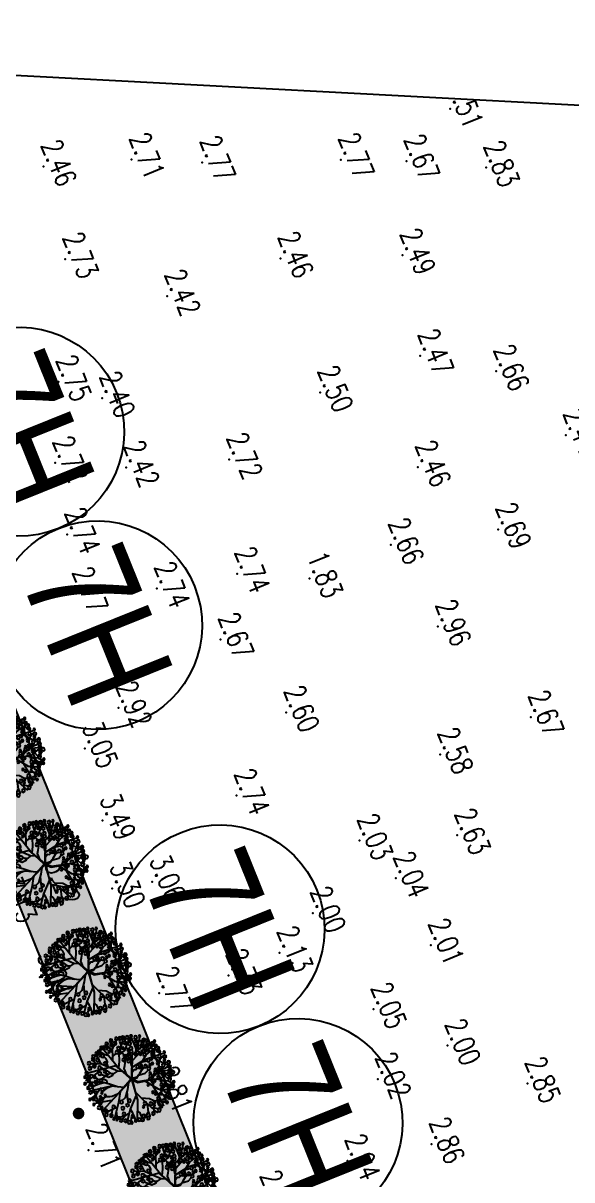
# Model space of a CAD drawing. Header units: millimetres. Extents: x 405522 to 410309, y 2303080 to 2310223.
# Drawn here: x 407062.8 to 407110.1, y 2306444.9 to 2306544.7 of the extents above; entities that cross this region are included whole.
import ezdxf
from ezdxf.enums import TextEntityAlignment as Align
from ezdxf.xclip import XClip

# ---------------------------------------------------------------- set-up
doc = ezdxf.new("R2010")
doc.units = ezdxf.units.MM
doc.header["$LTSCALE"] = 10
doc.header["$MEASUREMENT"] = 0
doc.header["$XCLIPFRAME"] = 0
doc.layers.get('0').update_dxf_attribs({"linetype": 'CONTINUOUS'})
doc.layers.get('Defpoints').update_dxf_attribs({"linetype": 'CONTINUOUS'})
for name, color, linetype in [('caodo', 7, 'CONTINUOUS'), ('Cay', 86, 'CONTINUOUS'), ('CAYCO', 86, 'CONTINUOUS'), ('co', 84, 'CONTINUOUS'), ('DIM', 4, 'CONTINUOUS'), ('Line', 136, 'CONTINUOUS'), ('Other', 9, 'CONTINUOUS'), ('piping', 1, 'CONTINUOUS'), ('w', 8, 'CONTINUOUS')]:
    doc.layers.add(name, color=color, linetype=linetype)
doc.styles.add('1', font='VHAVAN_2.TTF')
doc.styles.add('Dien', font='simplex.shx', dxfattribs={"width": 0.75})
doc.styles.add('txt', font='romans.shx', dxfattribs={"height": 0.2})
doc.dimstyles.new('D6.7', dxfattribs={"dimscale": 6.7, "dimtxt": 1.5, "dimasz": 2, "dimexe": 1.5, "dimexo": 0.5, "dimgap": 1, "dimtad": 1, "dimdec": 0, "dimdsep": 46, "dimtxsty": 'Dien', "dimcen": 1, "dimclrd": 256, "dimclre": 256, "dimclrt": 7, "dimaunit": 1, "dimadec": 3, "dimazin": 0, "dimtfac": 1, "dimtdec": 0, "dimtmove": 1, "dimatfit": 0, "dimfxl": 1, "dimtolj": 1, "dimtzin": 0, "dimlwe": -1, "dimarcsym": 0})

# ---------------------------------------------------------------- blocks, each defined once
blk = doc.blocks.new('*D26')
at = {"layer": 'Defpoints', "color": 0, "linetype": 'Continuous'}
for p in [(406742.6619138751, 2306987.542138263), (407088.9799926709, 2306054.36399705), (407050.0361064873, 2306039.911268014)]:
    blk.add_point(p, dxfattribs=at)
at = {"layer": 'DIM'}
for p, q in [((406739.5212196925, 2306986.376574), (406694.2959683287, 2306969.592725042)), ((407085.8392984883, 2306053.198432786), (407040.6140239395, 2306036.414575225))]:
    blk.add_line(p, q, dxfattribs=at)
at = {"layer": 'DIM', "linetype": 'Continuous', "lineweight": -2}
blk.add_line((406708.380307929, 2306960.526641102), (407045.3738494347, 2306052.474044744), dxfattribs=at)
at = {"layer": 'DIM', "linetype": 'Continuous'}
for points in [[(406710.4741040507, 2306961.303683944), (406706.2865118071, 2306959.74959826), (406703.7180508765, 2306973.089417832)], [(407047.4676455563, 2306053.251087586), (407043.2800533128, 2306051.697001902), (407050.0361064873, 2306039.911268014)]]:
    blk.add_solid(points, dxfattribs=at)
at = {"layer": 'DIM', "color": 7, "linetype": 'Continuous', "insert": (406887.8695083207, 2306510.579817844), "char_height": 10.05, "attachment_point": 5, "rotation": 290.3607342621674, "style": 'Dien'}
blk.add_mtext('\\A1;995', dxfattribs=at)
blk = doc.blocks.new('43')
at = {"layer": 'CAYCO', "color": 98}
for points in [[(0.04039989388547838, -0.01693045091815293), (-0.8572124504717067, 0.3669312722049654), (-2.639918230241165, 3.146160501986742), (-2.699185398290865, 5.039755364879966)], [(-1.765264418907464, 3.522835770156235), (-2.578959053731523, 4.672894546063617), (-2.63021675136406, 4.754474138608202)], [(-1.870732724200934, 2.023429486667737), (-1.757097802357748, 2.458735290681943), (-1.806966004194692, 3.951654555974528), (-2.010433222865686, 4.529198053525761), (-2.161860955995508, 5.150774521986023)], [(-1.19613087864127, 4.664866386679932), (-1.859962431248277, 4.94212259654887), (-2.028938816394657, 5.120445805601776)], [(0.4152577759232372, 4.103467588080093), (-1.209192508365959, 4.699786217650399), (-1.678589670453221, 5.388814887963235)], [(-0.6724334561731666, 4.447537088533863), (-0.5196174655575305, 5.237299990141764), (-0.6950229774229228, 5.570834929356351)], [(1.160885003046133, 1.159845960559323), (0.7476918237516657, 3.26848663110286), (-0.3502576558385044, 5.712421581381932)], [(-0.05448034917935729, -0.04004506464116275), (2.399344519712031, 2.264940679538995), (2.316983023541979, 4.253332513850182), (1.639737725257874, 5.795530602568761)], [(2.299035311909392, 4.230775630800053), (1.650408451096155, 4.574447042774409), (1.186743053840473, 4.931823378428817), (0.3243099970277399, 5.380185560556129), (0.2882557513657957, 5.528180053224787)], [(0.8779816064052284, 2.849846046650782), (1.112463441560976, 3.690859459107742), (1.087528720963746, 4.437318940414116), (0.9072574934689328, 5.177291403990239), (0.879195949761197, 5.421299294801429)], [(1.437384042539634, 4.804750376613811), (1.381260629976168, 5.292767494684085), (1.183440912980586, 5.589486030628905)], [(2.10199721949175, 4.653107398422435), (2.4446417898871, 5.050137332407758)], [(3.171806268859655, 4.255265205865726), (2.813783090328798, 4.951933946227655)], [(-2.914218632271513, 3.086150901159272), (-3.350604111212306, 3.073906113859266), (-4.074466448044404, 3.21111558820121), (-4.517280890606344, 3.354081862838939)], [(-3.681953839026392, 2.115226925350726), (-3.69324851850979, 2.676875511649996), (-4.133716685231775, 3.196681114612147), (-4.332319428445771, 3.367786785122007)], [(-2.170521068270318, 2.457131831673905), (-3.537530574249104, 3.530022224644199), (-4.317168510984629, 3.84220225433819)], [(-2.548378232866526, 3.645610468927771), (-3.243397076847032, 3.664423948852345), (-3.684648269787431, 4.058616686612368)], [(-3.273022195324302, 3.657206712290645), (-3.181801640777849, 4.055696781491861), (-3.231495926622301, 4.388502169633284)], [(-2.641337516251951, 4.156008847756311), (-3.164253150811419, 4.498950709123164)], [(-0.1303663500584662, 4.338194663869217), (-0.6554501198697835, 4.138625136809424)], [(0.9219843805767596, 2.373447459889576), (0.4287625681608915, 3.220551430946216)], [(2.355659283464774, 2.856835127342492), (3.265791605226696, 4.48448015190661), (3.536420732969418, 4.713473778218031)], [(2.557150486623868, 3.217174108838663), (4.460633671376854, 3.930459222057834)], [(3.058951894403435, 3.94557166355662), (3.481697332113981, 4.142627346329391), (3.770739005412906, 4.244398513343185)], [(3.485781259369105, 3.610577257350087), (4.830991777358577, 3.499317795038223)], [(3.654325251933187, 0.9864126958418638), (3.534867673646659, 1.992045428371057), (3.879075656295754, 2.640301157720387), (4.253691620309837, 3.421387657523155), (4.492255980730988, 3.730351347709075)], [(3.960741336573847, 2.69155233562924), (4.479573043761775, 2.880660562543198), (4.80701399827376, 3.211276264628395), (4.822217451874167, 3.277691164752468)], [(-4.505030509550124, 1.757931962609291), (-4.853322256822139, 1.641725653549656), (-5.282496821135283, 1.599881700472906)], [(-4.832340268534608, 1.648726220009848), (-5.191275026649237, 1.998372072353959)], [(-4.028807198628783, 1.197970385896042), (-4.468194476794451, 1.735550033394247), (-4.903016543481499, 1.974531041458249), (-5.071211140952073, 2.278466814430431)], [(-4.03589292592369, 2.279844909673557), (-4.288097327575088, 2.155692114727572), (-4.664450781419873, 2.283494364935905), (-5.003968365956098, 2.388915353920311)], [(-1.364393639960326, 1.157624162035063), (-3.406477490905672, 1.754338946426287), (-4.583725118311122, 2.873458203161135)], [(-3.862224903190508, 2.855198720470071), (-4.39313307730481, 3.102126516401768)], [(-1.763979013543576, 2.507235570577905), (-1.466696923598647, 2.758781804004684)], [(-1.634842166560702, 1.535609393380582), (-1.462924434687011, 2.007385730044916)], [(-0.2260088345501572, 1.030320268357173), (-0.6537412998732179, 1.920203841058537), (-0.5998437448870391, 2.434877473395318)], [(0.0189416102366522, 0.04208512348122895), (-0.2894573170924559, 0.7192684607580304), (-0.1587337260134518, 1.360131846740842), (0.01407705433666706, 1.975423483876511), (-0.03356711007654667, 2.465359640540555)], [(1.814030002453364, 1.802627196535468), (1.896216380293481, 2.789911438943818), (1.847678057732992, 3.136331296293065)], [(1.952594236121513, 1.84528846736066), (2.839480579947121, 2.303218219196424)], [(2.300514322938398, -0.2840683485846967), (2.940974567085505, 0.436360718915239), (3.773607350653037, 1.140894874697551), (4.954357967013493, 3.12174921692349)], [(4.27471649099607, 2.046863719588146), (4.904837757814676, 2.294440060155466), (5.283536411006935, 2.543476168764755)], [(4.859402716159821, 0.9350811154581606), (4.979466601624154, 1.215175857767463), (5.078679857775569, 1.70967932487838), (5.466152836685069, 2.180342064471915)], [(-4.463070539408363, -0.6522827155422419), (-4.679687755764462, -0.6315332774538547), (-5.739969108835794, 0.2309727391693741)], [(-2.626703578047454, 1.526482180459425), (-4.357790561160073, 1.120889838784933), (-5.663028248818591, 0.7024861739482731)], [(-4.556895917281508, 0.5537844460923225), (-4.927600629627705, 0.400762036209926), (-5.645035079447553, 0.3827594800386578)], [(-2.769262657500803, -0.7561058525461704), (-3.576744011719711, 0.008677978767082095), (-4.196527541149408, 0.2339540638495237), (-4.880427021766081, 0.8512332008685917), (-5.454600192606449, 1.275753986323252)], [(-0.006316312705166638, 0.003837934695184231), (-2.644367439090274, -1.373949806438759), (-4.764857206027955, -3.396883882116526)], [(-0.006316312705166638, 0.003837934695184231), (2.833127376041375, -0.3407977672759444), (4.728799819131382, -3.996311329538003)], [(0.6739000349771231, 0.6441547013819218), (0.75383913773112, 1.150275049265474), (0.5607788553461432, 1.354013879550621), (0.5534346741624177, 1.531346687814221)], [(0.8974602132802829, -0.1058573757763952), (1.768987538525835, 0.2176580464001745), (2.041554110590369, 0.5706558704841882), (2.564605112420395, 1.257983296643943)], [(1.282140382099897, 1.215501641156152), (1.913787070661783, 1.540333694545552)], [(3.628197276033461, 1.420628881081939), (3.104900712147355, 1.508090953575447)], [(3.631298903841525, -0.1972700408659875), (5.258848940371536, 1.254382008919492), (5.899921236559749, 1.510982476640493)], [(3.905430326121859, 1.165747617837042), (4.262168390792795, 1.467602698598057)], [(3.97784392349422, 0.07086336542852223), (4.057330971816555, 0.2688929005526006), (4.059239808935672, 0.5756399412639439), (4.08526417450048, 0.8882627075072378)], [(4.487133189220913, 0.5308332766871899), (5.264598262030631, 0.6888832366093993), (5.848327545681968, 0.6116016439627856), (5.989243625663221, 0.677286627702415)], [(-1.575078567489982, -0.8121827554423362), (-3.398406559834257, -0.7542652783449739), (-5.765420723473653, -0.5275325481779873)], [(-5.118817304493859, -0.6178450339939445), (-5.423062430578284, -0.786031101597473), (-5.608806919539347, -0.9253488900139928)], [(-4.753584614838473, -1.344112574821338), (-5.101876524975523, -1.460318215424195), (-5.361291677458212, -1.554872512351722), (-5.45816081087105, -1.672538590384647)], [(-3.866304788389243, -0.709446009946987), (-4.847218702314422, -1.408492048503831), (-5.113774240482599, -2.377235135762021)], [(-4.463070539408363, -0.6522827155422419), (-4.679687755764462, -0.6315332774538547)], [(-1.993443085579202, -1.031976619968191), (-2.867238810984418, -2.934588305419311), (-3.823559788055718, -4.372639388078824)], [(-0.03571058122906834, -0.6516785977873951), (-0.6404377768049017, -1.37240967922844), (-1.288900788407773, -2.390176088782027), (-1.284234141930938, -2.998055863194168)], [(0.0113975468557328, -0.002600761130452156), (-0.4650603431509808, -6.08401388139464)], [(-0.1313929375028238, -1.517264884430915), (1.207632031757385, -2.745254986686632), (2.777481929282658, -5.475917437113822)], [(1.742068523773924, -0.2569009170401841), (2.152904605492949, -0.765830168267712), (2.241741636069492, -1.424853685544804), (2.155782769201323, -1.660741854226217), (2.313209882006049, -2.159757798071951), (3.340645574266091, -2.697593761375174)], [(2.08909610460978, -0.6700299258809537), (3.257166500203311, -1.177477065939456)], [(2.283430183306336, -1.362868257332593), (2.426847601309419, -1.532117324182764), (2.829660431481898, -1.612649526214227), (3.016074121464044, -1.643806143663824), (3.255314753623679, -1.891805361723527), (3.297675114590675, -1.855961593100801)], [(2.560928295250051, -0.2998472226317972), (6.079667463200167, -0.05199327389709651)], [(3.271083291852847, -1.185328580904752), (4.364299783017486, -1.674963131779805), (5.764418943785131, -1.233444553334266)], [(3.446182967512868, -1.207217530580238), (3.959104036795907, -1.005689795361832)], [(3.753808495122939, -1.106750901089981), (4.03859125287272, -0.8076609487179667), (4.442676842445508, -0.6836941023357213), (4.755534936673939, -0.7095704691018909)], [(4.341205455595627, -1.580166160129011), (5.4466660983162, -2.817197965458035)], [(4.60094202705659, -0.1939747966825962), (4.9468885747483, -0.4546068471390754), (5.38249226543121, -0.5679746232926846), (5.85415020189248, -0.8293368928134441)], [(-4.920823510969058, -2.074678115313873), (-5.370849030092359, -1.902112007606775)], [(-3.687684339936823, -2.370018254499882), (-4.145702398149297, -2.293466212926432), (-4.427533156936988, -2.424836545716971), (-5.101701208157465, -2.620432458817959)], [(-2.92212041770108, -2.936046515358612), (-3.344084229902364, -3.00748896622099), (-3.714790344703943, -3.160511009395123), (-4.233622051891871, -3.349619236541912), (-4.545077929040417, -3.488206806126982)], [(-3.810876451432705, -3.152564221527427), (-3.871690262807533, -3.418223823187873), (-3.902878794004209, -3.676666855579242), (-4.059779951465316, -3.934379970654845)], [(-0.1905830723699182, -2.322914462303743), (-1.118202777230181, -3.512717809528112), (-2.43345611600671, -5.540326088434085)], [(-0.808206677203998, -1.635723929619417), (-1.600872851675376, -2.287055640481412), (-2.033545178361237, -2.571585485246032)], [(-0.2011147970333695, -2.73418759345077), (0.07254511793144047, -3.563131744973361), (0.2820811355486512, -3.834505280712619), (0.6764400381362066, -4.275799449533224), (0.6984769129194319, -4.807799005648121)], [(0.4407311799004674, -2.054080777568743), (1.568226890871301, -2.688713624374941), (2.496338071650825, -3.277853364357725), (3.091362196952105, -3.916784211527556), (3.795330683933571, -4.87408530479297)], [(1.155401638359763, -2.709665754577145), (1.410444684326649, -3.31112551339902), (1.449850175529718, -3.767243784852326)], [(1.82753287977539, -2.815445286687464), (2.149530655937269, -2.665351331466809), (2.50358974118717, -2.794042840600014), (2.695755698019639, -3.141297282418236)], [(2.201650461298414, -3.098800604930148), (2.479571207077242, -3.595494060311466), (2.727085210382938, -4.225017984164879), (2.828818819369189, -4.513789733406156), (2.89137119683437, -5.157017911784351), (2.949839646462351, -5.268196001881734)], [(2.654984803404659, -1.629680540645495), (2.623091961140744, -1.918208991643041), (2.760638350155205, -2.063364365138113)], [(2.770468852017075, -2.418298727599904), (2.816153112100437, -2.815545683261007), (2.833126294659451, -2.990075689507648)], [(3.64973947359249, -1.905802524648607), (4.07149303983897, -2.0180023831781)], [(3.838698638486676, -2.405546461930498), (3.874871479230933, -4.20434435387142), (4.063110925722867, -4.674288962734863)], [(4.77495928038843, -1.938849106198177), (4.778261420782655, -2.596511758165434), (5.011353758396581, -3.166838018922135)], [(4.935943127027713, -2.2131863811519), (5.172945314203389, -2.155448185047135), (5.661370115820318, -2.099169758846983), (5.742252932512201, -2.173532114131376)], [(-3.161467804107815, -3.37062307074666), (-3.126195345656015, -3.644230126868933), (-3.06929030851461, -4.006634012563154), (-3.168503563851118, -4.501137479906902), (-3.230100239394233, -4.892410614527762)], [(-3.055650429334491, -4.191444239811972), (-2.865041464334354, -4.458564278436825), (-2.712048917775974, -4.82891531731002), (-2.736027935286984, -5.116957149235532)], [(-1.733021820196882, -4.485327874077484), (-2.639940589317121, -5.124903634889051)], [(-1.479866851121187, -4.089753776555881), (-1.305242963833734, -4.548901946982369), (-1.080924952868372, -5.340854837559164), (-1.150514329550788, -5.828141370089725)], [(-0.2923763487488031, -4.014491117559373), (0.4822536809369922, -5.131273122271523), (1.020932269282639, -6.104691677726805)], [(1.98226099065505, -3.862037955550477), (1.761893945047632, -5.020374320680276), (1.874860608717427, -5.896658653160557)], [(1.837547388859093, -4.567148254951462), (2.050571959698573, -4.797452257014811), (2.262813342385925, -5.153368456056342), (2.356554412050173, -5.538154271198437)], [(2.747762087499723, -3.27931350027211), (3.220201648306102, -3.415062537416816), (3.441999143455178, -3.423739543650299)], [(2.770350369391963, -4.402611643308774), (3.2940476287622, -4.619940272299573), (3.380577785195783, -4.975126920966431)], [(3.245135129662231, -4.161522321170196), (3.331665286095813, -4.516708969837055), (3.299694968154654, -4.9007645661477)], [(3.833556051249616, -3.485126893036067), (4.194706215057522, -3.679344711592421), (4.355689898715355, -3.953681318555027), (4.53187719755806, -4.161603693151847)], [(-1.26997050549835, -4.822509003337473), (-1.486121900263242, -5.094656592933461), (-1.635810904786922, -5.381968571571633), (-1.799922976992093, -5.610082521568984)], [(-1.051299834041856, -5.333637600531802), (-0.7934480928815901, -5.490309099201113), (-0.5884174627717584, -5.816626801388338), (-0.537941551534459, -6.023818957619369)], [(0.5036317131016403, -5.017538046231493), (0.3091141369659454, -5.378482162719592), (0.3812224646098912, -5.674470480531454), (0.3059859110508114, -5.880933387670666)], [(0.6782554376404732, -5.476685549132526), (1.246781267924234, -5.620382042136043), (1.414977268665098, -5.924318180652335)], [(1.798366319620982, -4.921605353010818), (1.581433137180284, -5.319365506060421), (1.607931269565597, -5.814599191769958), (1.673610633006319, -5.955376447876915)]]:
    blk.add_lwpolyline(points, dxfattribs=at)
for points in [[(-2.608305806992576, -1.349720096448436), (-0.2450824787374586, -0.03956551826559007, 0.6397306744920996), (-0.2506863888120279, 0.03637737454846501, -0.02814866807049381), (-0.8719359856331721, 0.3102242460008711), (-2.096549907233566, 2.266709616640583)], [(-2.096549907233566, 2.266709616640583), (-0.8288466013036668, 0.3980304705910385), (-0.101318001979962, 0.1114200169686228, 1.16279032008003), (-0.08882375108078122, 0.1660030784551054), (-0.3077001394703984, 0.6409533640835434), (-0.241298608481884, 1.056556115159765)], [(-0.2264276624191552, 1.034372901776806), (-0.2700639264658093, 0.7288086412008852), (-0.0005383242387324572, 0.1677370690740645, 0.553589737595184), (0.09108058200217783, 0.1574530166108161), (1.955903258291073, 1.860962726874277), (0.1433253970462829, 0.09218468167819083, 0.6269387266753438), (0.1641315676970407, 0.02989211375825107), (2.606764882802963, -0.2957009566016495)], [(-0.190744477789849, -2.538846815470606), (-0.05126762774307281, -0.1469655202236027, 0.7825138911028889), (-0.1210250912699848, -0.1253053320106119), (-2.586922195507213, -1.331625839462504)], [(-0.1938193819951266, -2.621948557207361), (0.06718440586701035, -0.1567620649002492, -0.4633955931716063), (0.1556846898747608, -0.09654803853482008), (2.813290741061792, -0.3123806363437325)]]:
    blk.add_lwpolyline(points, format="xyb", dxfattribs=at)
for centre, radius in [((-3.119730909820646, 4.811821119161323), 0.2154209902109817), ((-2.666304330574349, 4.614841285394505), 0.2154209902109817), ((-2.216261943336576, 4.975252036936581), 0.2154209902109817), ((-1.715895135654137, 5.276273531606421), 0.2154209902109817), ((-1.064975921763107, 5.080050329677761), 0.1435183978680499), ((-0.7855348121374846, 5.431277593364939), 0.2154209902109817), ((-0.2566798296757042, 4.879450736101717), 0.2154209902109817), ((-0.3002060856670141, 5.762411681003869), 0.1435183978680499), ((0.195620683953166, 5.351331149693578), 0.1435183978680499), ((0.3964474430540577, 5.289336060872301), 0.2154209902109817), ((0.7304562132339925, 4.654216744704172), 0.2154209902109817), ((0.6618478149175644, 5.588409626157954), 0.1435183978680499), ((1.116197944735177, 5.479037944227457), 0.2154209902109817), ((1.655880038160831, 5.453736641677096), 0.2154209902109817), ((1.704661691328511, 5.816935466602445), 0.1435183978680499), ((1.939834240823984, 4.841370522743091), 0.2154209902109817), ((2.489495384739712, 5.216905987588689), 0.1435183978680499), ((2.742620704928413, 4.610496538691223), 0.1435183978680499), ((2.835415854700841, 4.863137579523027), 0.2154209902109817), ((-4.539705965667963, 3.555507411714643), 0.1435183978680499), ((-4.263390775769949, 3.222674606367946), 0.2154209902109817), ((-4.157825957983732, 3.980346572119743), 0.1435183978680499), ((-4.107479470665567, 3.586524775018916), 0.1435183978680499), ((-3.559045093366876, 3.716687661595643), 0.2154209902109817), ((-3.301590623566881, 4.105274929432198), 0.1435183978680499), ((-3.073368091252632, 4.372375150443986), 0.2154209902109817), ((-2.359691500430927, 3.650627347175032), 0.2154209902109817), ((-2.373910554219037, 3.829732090700418), 0.1435183978680499), ((-1.711603604489937, 3.376686154631898), 0.1435183978680499), ((-1.616558434208855, 4.140023450367153), 0.1435183978680499), ((-1.518863179488108, 2.995680351974443), 0.2154209902109817), ((-1.484322243952192, 4.472900440683588), 0.2154209902109817), ((-1.390965979080647, 3.6334645121824), 0.1435183978680499), ((-1.224707068991847, 3.265591811854392), 0.1435183978680499), ((-0.7935741320252419, 4.139636516338214), 0.2154209902109817), ((-0.320076767122373, 3.537024033954367), 0.1435183978680499), ((-0.2404255935689434, 3.167280142195523), 0.1435183978680499), ((0.211726154666394, 3.870769491186365), 0.1435183978680499), ((0.350988854886964, 3.415387268876657), 0.2154209902109817), ((0.2996288109570742, 4.453701741760597), 0.1435183978680499), ((0.635965414927341, 4.33145142160356), 0.1435183978680499), ((1.345149194588885, 3.576909458031878), 0.2154209902109817), ((1.337343313731253, 4.356362205697224), 0.1435183978680499), ((1.615628240164369, 4.085168729070574), 0.1435183978680499), ((1.720049400697462, 3.214994829846546), 0.1435183978680499), ((1.841220695292577, 3.57860979042016), 0.1435183978680499), ((1.981698321178555, 3.171263948781416), 0.1435183978680499), ((1.985453556058928, 4.087402392411605), 0.1435183978680499), ((2.532017676159739, 3.738435222301632), 0.2154209902109817), ((2.595840786816552, 4.356345161097124), 0.2154209902109817), ((3.065381524153054, 3.790360510116443), 0.2154209902109817), ((3.456297127529979, 3.888749423436821), 0.1435183978680499), ((3.762439372949302, 3.100096047157422), 0.2154209902109817), ((3.859614310786128, 4.266051015350968), 0.2154209902109817), ((4.108807613374665, 3.288760404102504), 0.1435183978680499), ((4.630826293490827, 3.419197825249285), 0.2154209902109817), ((-4.469154471764341, 2.742652754765004), 0.2154209902109817), ((-4.170309395296499, 1.636694764718413), 0.1435183978680499), ((-3.805802300805226, 2.080294208833948), 0.2154209902109817), ((-3.605126103619114, 2.849118906771764), 0.1435183978680499), ((-3.330151178990491, 2.482767981709912), 0.2154209902109817), ((-2.876902245217934, 2.81203870754689), 0.1435183978680499), ((-2.376284650992602, 1.744246534537524), 0.1435183978680499), ((-2.282239514868706, 2.881481369724497), 0.2154209902109817), ((-2.309103599982336, 2.159136132802814), 0.1435183978680499), ((-2.018575418042019, 1.870195804862306), 0.1435183978680499), ((-1.430917921359651, 2.193141846684739), 0.2154209902109817), ((-1.115729623939842, 2.39881726144813), 0.1435183978680499), ((-0.5152501238044351, 2.702811968047172), 0.2154209902109817), ((0.008046439499594271, 2.615349895786494), 0.2154209902109817), ((0.2070212644757703, 2.140760384267196), 0.1435183978680499), ((0.4614391876384616, 1.905287334462628), 0.1435183978680499), ((0.5567624650429934, 2.244750322308391), 0.1435183978680499), ((0.7208312575239688, 1.750087102875113), 0.2154209902109817), ((2.095873626647517, 1.404407428577542), 0.2154209902109817), ((2.130742243723944, 2.704771939665079), 0.1435183978680499), ((2.334906992036849, 1.656998559134081), 0.1435183978680499), ((2.78198885335587, 1.919057854451239), 0.1435183978680499), ((2.863248587120324, 2.522791531635448), 0.2154209902109817), ((2.86749182920903, 1.595834208652377), 0.1435183978680499), ((2.964443071978167, 2.218741905409843), 0.1435183978680499), ((3.176121938973665, 2.77231540507637), 0.2154209902109817), ((3.338543380377814, 2.360927030676976), 0.1435183978680499), ((3.968220316572115, 1.978333939798176), 0.1435183978680499), ((4.308249669149518, 2.682145116617903), 0.2154209902109817), ((4.360976335476153, 1.526335164438933), 0.2154209902109817), ((5.155945313395932, 1.64835461624898), 0.2154209902109817), ((5.488862958154641, 2.195179273607209), 0.2154209902109817), ((-5.43852335982956, 0.3928507927339524), 0.2154209902109817), ((-5.145905195968226, 1.2522767346818), 0.2154209902109817), ((-5.030988679267466, 0.4597549894824624), 0.1435183978680499), ((-4.413072615396231, 0.8934411269146949), 0.2154209902109817), ((-3.676372776390053, 1.060337853617966), 0.1435183978680499), ((-3.285936471656896, 0.9257439812645316), 0.1435183978680499), ((-2.086692742072046, 1.14133110572584), 0.1435183978680499), ((2.328306436538696e-10, -1.396983861923218e-09), 0.06378724803568858), ((2.701554644037969, 0.9787703247275203), 0.2154209902109817), ((2.679989965632558, 1.335208253702149), 0.1435183978680499), ((3.013451062492095, 1.388404911849648), 0.1435183978680499), ((3.735628589522094, 1.360152705805376), 0.1435183978680499), ((4.080790236126631, 0.9986535357311368), 0.2154209902109817), ((5.407483493094333, 1.103836775524542), 0.1435183978680499), ((5.408898553345352, 0.3639990093652159), 0.1435183978680499), ((-5.455692790681496, -1.008488765684888), 0.2154209902109817), ((-3.655323719023727, -0.8923054109327495), 0.2154209902109817), ((5.020922651980072, -0.7631477697286755), 0.2154209902109817), ((5.093315851176158, -1.626933357445523), 0.2154209902109817), ((5.322409680578858, -0.958771318430081), 0.1435183978680499), ((5.800340511952527, -0.702373712323606), 0.2154209902109817), ((5.84441281738691, -1.766372447134927), 0.2154209902109817), ((-4.804152429336682, -2.211092315847054), 0.2154209902109817), ((-4.771571184275672, -3.002402859041467), 0.2154209902109817), ((-1.931581329554319, -2.227770771598443), 0.2154209902109817), ((3.523625179193914, -2.690004726639017), 0.2154209902109817), ((4.152038042317145, -2.178666812367737), 0.2154209902109817), ((4.78332890290767, -2.562239895574749), 0.2154209902109817), ((4.97322042286396, -3.192638814682141), 0.2154209902109817), ((5.555369233246893, -2.051735877292231), 0.2154209902109817), ((-3.623498589266092, -4.483368769055232), 0.2154209902109817), ((-2.723894918337464, -4.88923810957931), 0.1435183978680499), ((-2.100619621342048, -3.594458483159542), 0.2154209902109817), ((0.8236577999778092, -4.198728268500417), 0.1435183978680499), ((1.394582812907174, -4.279969063354656), 0.1435183978680499), ((3.017899306025356, -3.852120399242267), 0.2154209902109817), ((3.266842091456056, -4.579611895605922), 0.2154209902109817), ((-1.765517340158112, -5.411520462017506), 0.2154209902109817), ((-0.0521181826479733, -5.637212567729875), 0.1435183978680499)]:
    blk.add_circle(centre, radius, dxfattribs=at)
at = {"layer": 'CAYCO', "color": 50}
for centre, radius in [((3.618445214349777, 4.777280911803246), 0.1435183978680499), ((4.413745150901377, 3.92456643935293), 0.1435183978680499), ((4.990411475184374, 2.973754997830838), 0.2154209902109817), ((-5.313788982457481, 2.014178956625983), 0.1435183978680499), ((-4.895375498686917, 2.137274113949388), 0.2154209902109817), ((-4.919533894397318, 2.493080165004358), 0.1435183978680499), ((5.212524232687429, 2.593576147453859), 0.2154209902109817), ((5.805500391870737, 1.484178739832714), 0.2154209902109817), ((-5.669895454426296, -0.1292354559991509), 0.2154209902109817), ((-5.600480577675626, 1.408341964008287), 0.1435183978680499), ((-4.446638285997324, 0.1325041691306978), 0.1435183978680499), ((4.853788178763352, 0.2848400550428778), 0.1435183978680499), ((5.780091011198238, 0.1166567550972104), 0.2154209902109817), ((5.876968637341633, 0.7492746263742447), 0.2154209902109817), ((5.94754255854059, -0.1291450974531472), 0.2154209902109817), ((-4.730827149003744, -0.1836101512890309), 0.1435183978680499), ((-4.241322948480956, -0.3364131336566061), 0.2154209902109817), ((-3.872190736699849, -1.386578856734559), 0.1435183978680499), ((4.064986942568794, -1.232612006599084), 0.2154209902109817), ((5.654503542580642, -1.307647966081277), 0.1435183978680499), ((5.839747447520494, -1.158492361893877), 0.2154209902109817), ((-5.443651835434139, -1.940539841307327), 0.2154209902109817), ((-5.087018150836229, -2.670410893158987), 0.2154209902109817), ((-3.847984186024405, -3.339483506511897), 0.2154209902109817), ((-2.214173613348976, -2.833982998272404), 0.2154209902109817), ((-1.345949350856245, -3.159835371654481), 0.2154209902109817), ((2.725976281799376, -3.242572455201298), 0.2154209902109817), ((2.761298931902274, -2.126359249697998), 0.1435183978680499), ((3.279162085615098, -1.949957637581974), 0.2154209902109817), ((5.542951443465427, -2.821013490203768), 0.2154209902109817), ((-4.565371811855584, -3.469714856008068), 0.1435183978680499), ((-4.388994027744047, -4.02352352743037), 0.1435183978680499), ((-4.090276653296314, -4.25829839380458), 0.2154209902109817), ((-3.181753851473331, -4.896753738401458), 0.2154209902109817), ((-2.787594134919345, -4.012589633697644), 0.2154209902109817), ((-1.11705560493283, -4.393754363525659), 0.2154209902109817), ((0.7357551426393911, -4.781660519307479), 0.1435183978680499), ((1.096843184437603, -4.795786433620378), 0.1435183978680499), ((1.631938175763935, -3.90317042847164), 0.2154209902109817), ((3.650980841484852, -3.535462389932945), 0.1435183978680499), ((4.06359699787572, -4.473865040577948), 0.2154209902109817), ((4.262857617810369, -4.102985494071618), 0.2154209902109817), ((4.532413883018307, -4.508837166940793), 0.1435183978680499), ((4.776142966700718, -3.977939517702907), 0.2154209902109817), ((-2.656042813905515, -5.225113859632984), 0.1435183978680499), ((-2.318060834426433, -5.48625743878074), 0.1435183978680499), ((-1.193683731253259, -5.845402702922001), 0.2154209902109817), ((-0.7354013933800161, -5.518809525063261), 0.2154209902109817), ((0.162636244436726, -5.924728020094335), 0.2154209902109817), ((0.8961442997679114, -5.12543921591714), 0.1435183978680499), ((0.9712448708014563, -6.152497760718688), 0.1435183978680499), ((1.591958601260558, -5.694750381400809), 0.2154209902109817), ((1.850194732192904, -6.093588010640815), 0.1435183978680499), ((2.493015998741612, -5.377147890627384), 0.2154209902109817), ((3.163091036491096, -5.210458208341151), 0.1435183978680499), ((3.877539615612477, -5.114014938939363), 0.1435183978680499)]:
    blk.add_circle(centre, radius, dxfattribs=at)
blk = doc.blocks.new('kh_truc_thep')
at = {"color": 6}
blk.add_circle((0, -3), 3.000000000001425, dxfattribs=at)
at = {"color": 7, "style": '1', "width": 0.8}
blk.add_attdef('KH_TRUC', text='', height=3.000000000001425, dxfattribs=at).set_placement((0, -3), align=Align.MIDDLE)
blk = doc.blocks.new('20')
at = {"layer": 'caodo', "color": 8, "linetype": 'Continuous'}
for p in [(-507.9699999999721, -771.2199999997392, 0.1900000000000004), (-535.429999999993, -775.6000000000931, 0.3900000000000001), (-529.3399999999674, -775.8500000000931, 0.4500000000000002), (-517.3999999999651, -775.6099999998696, 0.4500000000000002), (-511.75, -775.7299999999814, 0.3500000000000001), (-543.0299999999697, -776.2099999999627, 0.1400000000000001), (-504.8699999999953, -776.2900000000373, 0.5100000000000002), (-512.0899999999674, -783.8500000000931, 0.1700000000000004), (-541.1599999999744, -784.179999999702, 0.4100000000000001), (-522.609999999986, -784.1199999996461, 0.1400000000000001), (-532.3699999999953, -787.3799999998882, 0.1000000000000001), (-510.5499999999884, -792.5200000000186, 0.1500000000000004), (-504.0099999999511, -793.8599999998696, 0.3400000000000003), (-541.7399999999907, -794.7700000000186, 0.4300000000000002), (-519.1900000000023, -795.679999999702, 0.1800000000000002), (-537.9799999999814, -796.1699999999255, 0.08000000000000007), (-498.0199999999604, -799.3699999996461, 0.1200000000000001), (-542.0199999999604, -801.7599999997765, 0.4000000000000004), (-527.0199999999604, -801.4699999997392, 0.4000000000000004), (-535.9099999999744, -802.1499999999069, 0.1000000000000001), (-510.7699999999604, -802.1299999998882, 0.1400000000000001), (-540.9799999999814, -807.929999999702, 0.4200000000000004), (-503.8499999999767, -807.5, 0.3700000000000001), (-513.0999999999767, -808.8199999998324, 0.3400000000000003), (-526.3399999999674, -811.3100000000559, 0.4200000000000004), (-520.0899999999674, -811.7299999999814, -0.4899999999999998), (-533.2599999999511, -812.589999999851, 0.4200000000000004), (-540.3299999999581, -813.0299999997951, 0.4500000000000002), (-509.0299999999697, -815.8599999998696, 0.6400000000000001), (-527.7599999999511, -816.9799999999814, 0.3500000000000001), (-536.5599999999977, -822.8899999996647, 0.6000000000000001), (-522.0999999999767, -823.2799999997951, 0.2800000000000002), (-501.039999999979, -823.679999999702, 0.3500000000000001), (-539.4599999999627, -826.3899999996647, 0.7300000000000004), (-508.8399999999674, -826.8999999999069, 0.2600000000000002), (-526.3800000000047, -830.4399999999441, 0.4200000000000004), (-537.9400000000023, -832.6000000000931, 1.17), (-507.3699999999953, -833.8699999996461, 0.3100000000000001), (-515.7799999999697, -834.3300000000745, -0.2899999999999996), (-533.6499999999651, -837.8899999996647, 0.7400000000000002), (-512.6599999999744, -837.5800000000745, -0.2799999999999998), (-542.6999999999534, -838.2399999997579, 0.9000000000000004), (-537.0999999999767, -838.4499999997206, 0.9800000000000004), (-519.820000000007, -840.589999999851, -0.3199999999999998), (-509.6399999999558, -843.3500000000931, -0.3099999999999996), (-522.679999999993, -844.0099999997765, -0.1899999999999999), (-543.3499999999767, -846.1199999996461, 0.7200000000000002), (-527.0799999999581, -845.9699999997392, 0.4100000000000001), (-533.070000000007, -847.5, 0.4500000000000002), (-514.5799999999581, -848.8799999998882, -0.27), (-508.2099999999627, -852.0099999997765, -0.3199999999999998), (-514.2199999999721, -854.8999999999069, -0.2999999999999998), (-501.3099999999977, -855.2900000000373, 0.5300000000000002), (-533, -856.1000000000931, 0.4900000000000002), (-509.5799999999581, -860.5, 0.54), (-539.1399999999558, -861.0299999997951, 0.3900000000000001), (-516.8399999999674, -861.9499999997206, 0.6200000000000001)]:
    blk.add_point(p, dxfattribs=at)
at = {"layer": 'caodo', "color": 8, "linetype": 'Continuous', "style": 'txt', "width": 0.75}
for s, p in [('2.66', (-540.1900000000023, -767.0499999998137, 0.3400000000000003)), ('2.51', (-507.4699999999721, -771.2199999997392, 0.1900000000000004)), ('2.46', (-542.5299999999697, -776.2099999999627, 0.1400000000000001)), ('2.71', (-534.929999999993, -775.6000000000931, 0.3900000000000001)), ('2.77', (-528.8399999999674, -775.8500000000931, 0.4500000000000002)), ('2.77', (-516.8999999999651, -775.6099999998696, 0.4500000000000002)), ('2.67', (-511.25, -775.7299999999814, 0.3500000000000001)), ('2.83', (-504.3699999999953, -776.2900000000373, 0.5100000000000002)), ('2.73', (-540.6599999999744, -784.179999999702, 0.4100000000000001)), ('2.46', (-522.109999999986, -784.1199999996461, 0.1400000000000001)), ('2.49', (-511.5899999999674, -783.8500000000931, 0.1700000000000004)), ('2.42', (-531.8699999999953, -787.3799999998882, 0.1000000000000001)), ('2.47', (-510.0499999999884, -792.5200000000186, 0.1500000000000004)), ('2.66', (-503.5099999999511, -793.8599999998696, 0.3400000000000003)), ('2.75', (-541.2399999999907, -794.7700000000186, 0.4300000000000002)), ('2.40', (-537.4799999999814, -796.1699999999255, 0.08000000000000007)), ('2.50', (-518.6900000000023, -795.679999999702, 0.1800000000000002)), ('2.44', (-497.5199999999604, -799.3699999996461, 0.1200000000000001)), ('2.72', (-541.5199999999604, -801.7599999997765, 0.4000000000000004)), ('2.42', (-535.4099999999744, -802.1499999999069, 0.1000000000000001)), ('2.72', (-526.5199999999604, -801.4699999997392, 0.4000000000000004)), ('2.46', (-510.2699999999604, -802.1299999998882, 0.1400000000000001)), ('2.74', (-540.4799999999814, -807.929999999702, 0.4200000000000004)), ('2.69', (-503.3499999999767, -807.5, 0.3700000000000001)), ('2.66', (-512.5999999999767, -808.8199999998324, 0.3400000000000003)), ('2.74', (-525.8399999999674, -811.3100000000559, 0.4200000000000004)), ('1.83', (-519.5899999999674, -811.7299999999814, -0.4899999999999998)), ('2.77', (-539.8299999999581, -813.0299999997951, 0.4500000000000002)), ('2.74', (-532.7599999999511, -812.589999999851, 0.4200000000000004)), ('2.96', (-508.5299999999697, -815.8599999998696, 0.6400000000000001)), ('2.67', (-527.2599999999511, -816.9799999999814, 0.3500000000000001)), ('2.92', (-536.0599999999977, -822.8899999996647, 0.6000000000000001)), ('2.60', (-521.5999999999767, -823.2799999997951, 0.2800000000000002)), ('2.67', (-500.539999999979, -823.679999999702, 0.3500000000000001)), ('3.05', (-538.9599999999627, -826.3899999996647, 0.7300000000000004)), ('2.58', (-508.3399999999674, -826.8999999999069, 0.2600000000000002)), ('2.74', (-525.8800000000047, -830.4399999999441, 0.4200000000000004)), ('3.49', (-537.4400000000023, -832.6000000000931, 1.17)), ('2.63', (-506.8690000000061, -833.8699999996461, 0.3100000000000001)), ('2.03', (-515.2799999999697, -834.3300000000745, -0.2899999999999996)), ('3.06', (-533.1489999999758, -837.8899999996647, 0.7400000000000002)), ('2.04', (-512.1599999999744, -837.5800000000745, -0.2799999999999998)), ('3.22', (-542.1999999999534, -838.2399999997579, 0.9000000000000004)), ('3.30', (-536.5999999999767, -838.4499999997206, 0.9800000000000004)), ('3.13', (-545.929999999993, -839.75, 0.81)), ('2.00', (-519.320000000007, -840.589999999851, -0.3199999999999998)), ('2.13', (-522.179999999993, -844.0099999997765, -0.1899999999999999)), ('2.01', (-509.1399999999558, -843.3500000000931, -0.3099999999999996)), ('3.04', (-542.8499999999767, -846.1199999996461, 0.7200000000000002)), ('2.73', (-526.5799999999581, -845.9699999997392, 0.4100000000000001)), ('2.77', (-532.570000000007, -847.5, 0.4500000000000002)), ('2.05', (-514.0799999999581, -848.8799999998882, -0.27)), ('2.00', (-507.7099999999627, -852.0099999997765, -0.3199999999999998)), ('2.02', (-513.7199999999721, -854.8999999999069, -0.2999999999999998)), ('2.81', (-532.5, -856.1000000000931, 0.4900000000000002)), ('2.85', (-500.8099999999977, -855.2900000000373, 0.5300000000000002)), ('2.71', (-538.6399999999558, -861.0299999997951, 0.3900000000000001)), ('2.86', (-509.0799999999581, -860.5, 0.54)), ('2.94', (-516.3399999999674, -861.9499999997206, 0.6200000000000001)), ('2.93', (-523.6599999999744, -865.0699999998324, 0.6100000000000003))]:
    blk.add_text(s, height=1.8, rotation=292, dxfattribs=at).set_placement(p, align=Align.CENTER)

msp = doc.modelspace()

# ---------------------------------------------------------------- hatches: boundary and pattern name
at = {"layer": 'co', "linetype": 'Continuous'}
h = msp.add_hatch(dxfattribs=at)
h.set_pattern_fill('GRASS', color=86, scale=0.9999999999999998, angle=-9.651807925231505e-08, style=0)
h.set_pattern_definition([(21.91894370438083, (407717.7514153625, 2306586.616748105), (0.3920329744667653, 0.91995116522732), [0.1874999999999999, -1.226713563]), (336.9189437043809, (407717.7514153625, 2306586.616748105), (0.3920329745701908, 0.9199511654700196), [0.1874999999999999, -0.8124999999999997]), (66.91894370438082, (407717.7514153625, 2306586.616748105), (-0.9199511654700196, 0.3920329745701908), [0.1874999999999999, -0.8124999999999997])])
h.paths.add_polyline_path([(407100.7174037522, 2306389.534840019), (407039.9637181213, 2306540.520111213), (407031.076240729, 2306536.943954409, -0.3716739359181205), (407024.1211556917, 2306520.623034878), (407026.6241582455, 2306514.402564196), (407036.0170833668, 2306518.182103839, -0.414213562015007), (407043.8231278606, 2306514.855593764), (407044.9430114445, 2306512.072455181), (407044.9430114999, 2306512.072455203), (407051.6623131171, 2306495.373623335), (407058.3816147339, 2306478.674791466), (407062.207883716, 2306469.16573446), (407062.2078837435, 2306469.165734471), (407068.9271853612, 2306452.466902603), (407075.6464869771, 2306435.768070734), (407075.6464870055, 2306435.768070746), (407094.0312428609, 2306390.078211443, -0.4142135628720918), (407090.7047327808, 2306382.272166938), (407070.0634565683, 2306373.966498512, -0.4142135621142559), (407062.2574120755, 2306377.293008592), (407056.6911348104, 2306375.053241394), (407057.8110184115, 2306372.270102753, 0.4142135623996194), (407077.3261296511, 2306363.953827543), (407092.4011285509, 2306370.019728757, 0.4142135628645735)])
h = msp.add_hatch(dxfattribs=at)
h.set_pattern_fill('GRASS', color=86, scale=0.9999999999999998, angle=-9.154247039750842e-09, style=0)
h.set_pattern_definition([(21.91894380089891, (407717.7514152989, 2306586.61674795), (0.392032972917054, 0.9199511658877224), [0.1874999999999999, -1.226713562999999]), (336.9189438008989, (407717.7514152989, 2306586.61674795), (0.3920329730204795, 0.9199511661304223), [0.1875, -0.8124999999999999]), (66.91894380089893, (407717.7514152989, 2306586.61674795), (-0.9199511661304223, 0.3920329730204795), [0.1874999999999999, -0.8124999999999997])])
edge = h.paths.add_edge_path()
edge.add_line((407254.1170228908, 2306410.169202854), (407260.6047045343, 2306394.045993825))
edge.add_line((407260.6047045343, 2306394.045993825), (407285.4548879365, 2306404.045248837))
edge.add_line((407285.4548879365, 2306404.045248837), (407282.0616406134, 2306412.478158909))
edge.add_line((407282.0616406134, 2306412.478158909), (407277.9797039331, 2306410.835662958))
edge.add_line((407277.9797039331, 2306410.835662958), (407277.7893237203, 2306411.308796528))
edge.add_line((407277.7893237203, 2306411.308796528), (407273.8001583294, 2306409.703630031))
edge.add_line((407273.8001583294, 2306409.703630031), (407270.6200811035, 2306417.606769071))
edge.add_line((407270.6200811035, 2306417.606769071), (407284.0696774927, 2306425.47742779))
edge.add_line((407284.0696774927, 2306425.47742779), (407288.693920144, 2306427.33813765))
edge.add_line((407288.693920144, 2306427.33813765), (407292.7255011137, 2306417.318838529))
edge.add_line((407292.7255011137, 2306417.318838529), (407288.7363357256, 2306415.713672033))
edge.add_line((407288.7363357256, 2306415.713672033), (407288.9267159385, 2306415.240538464))
edge.add_line((407288.9267159385, 2306415.240538464), (407284.8447792606, 2306413.598042505))
edge.add_line((407284.8447792606, 2306413.598042505), (407287.6780847382, 2306406.556701861))
edge.add_line((407287.6780847382, 2306406.556701861), (407329.4904017044, 2306423.381206268))
edge.add_line((407329.4904017044, 2306423.381206268), (407321.277921924, 2306443.790889731))
edge.add_line((407321.277921924, 2306443.790889731), (407391.9696435035, 2306472.235933241))
edge.add_line((407391.9696435035, 2306472.235933241), (407400.1821232486, 2306451.826249867))
edge.add_line((407400.1821232486, 2306451.826249867), (407418.736380878, 2306459.292140589))
edge.add_line((407418.736380878, 2306459.292140589), (407415.6678998304, 2306466.917940378))
edge.add_line((407415.6678998304, 2306466.917940378), (407418.0892304467, 2306467.892239111))
edge.add_line((407418.0892304467, 2306467.892239111), (407416.6686293677, 2306471.42272188))
edge.add_arc((407416.2406032057, 2306476.504728728), 5.100000000270966, -50.976420963221415, 274.81430867917214, ccw=False)
edge.add_line((407419.4517680119, 2306472.542605485), (407420.8723690949, 2306469.012122715))
edge.add_line((407420.8723690949, 2306469.012122715), (407423.2936997163, 2306469.986421451))
edge.add_line((407423.2936997163, 2306469.986421451), (407424.0813511835, 2306468.028947273))
edge.add_line((407424.0813511835, 2306468.028947273), (407430.6679639445, 2306470.679278646))
edge.add_line((407430.6679639445, 2306470.679278646), (407427.4314589711, 2306478.72265207))
edge.add_line((407427.4314589711, 2306478.72265207), (407423.1548513077, 2306477.001824099))
edge.add_line((407423.1548513077, 2306477.001824099), (407420.4597060886, 2306483.699808384))
edge.add_line((407420.4597060886, 2306483.699808384), (407431.3322034824, 2306488.074700606))
edge.add_line((407431.3322034824, 2306488.074700606), (407434.505207047, 2306480.189141089))
edge.add_arc((407422.4449395959, 2306475.336312125), 12.99999999799835, -68.08105611815012, 21.91894389356969, ccw=False)
edge.add_line((407427.2977685576, 2306463.276044673), (407428.0443576286, 2306461.42061891))
edge.add_arc((407422.4449395933, 2306475.336312126), 15.00000000049874, 291.9189438879702, 381.9189438861541)
edge.add_line((407436.3606328095, 2306480.935730161), (407433.7342182117, 2306487.462904873))
edge.add_arc((407429.0956538063, 2306485.596432194), 5.000000000345068, 21.91894389110442, 111.6081401787035)
edge.add_line((407427.254370581, 2306490.245053074), (407425.7664817182, 2306489.655711661))
edge.add_line((407425.7664817182, 2306489.655711661), (407404.3746197062, 2306481.865124488))
edge.add_line((407404.3746197062, 2306481.865124488), (407387.1692075391, 2306476.129275814))
edge.add_line((407387.1692075391, 2306476.129275814), (407368.1393202968, 2306469.173936851))
edge.add_line((407368.1393202968, 2306469.173936851), (407354.3811752048, 2306464.324671585))
edge.add_line((407354.3811752048, 2306464.324671585), (407349.8883223158, 2306463.037029213))
edge.add_line((407349.8883223158, 2306463.037029213), (407338.1906022896, 2306456.846383967))
edge.add_line((407338.1906022896, 2306456.846383967), (407320.7539099596, 2306447.700914217))
edge.add_line((407320.7539099596, 2306447.700914217), (407305.9439592828, 2306440.590780963))
edge.add_line((407305.9439592828, 2306440.590780963), (407289.8833454648, 2306430.983138181))
edge.add_line((407289.8833454648, 2306430.983138181), (407259.7631739253, 2306413.513734311))
edge.add_line((407259.7631739253, 2306413.513734311), (407254.1170228908, 2306410.169202854))
h.paths.add_polyline_path([(407177.1105452421, 2306360.449485613), (407173.2358340801, 2306370.078931296), (407147.2762224373, 2306358.137330575), (407130.3317128211, 2306350.723753258), (407113.5068215086, 2306343.770464835), (407091.1422524607, 2306334.552587217), (407073.8310301324, 2306325.49473595), (407056.1712730328, 2306316.316248703), (407024.3960636385, 2306299.576530544), (407025.4169672449, 2306299.410790426)])

# ---------------------------------------------------------------- linework, layer by layer
at = {"layer": 'Other', "color": 152, "linetype": 'Continuous'}
msp.add_line((407094.0312428614, 2306390.078211442), (407043.8231278611, 2306514.855593764), dxfattribs=at)
at = {"layer": 'Other', "color": 152, "linetype": 'Continuous', "flags": 128}
msp.add_lwpolyline([(407056.6911348104, 2306375.053241394), (407057.8110184115, 2306372.270102753, 0.4142135623757824), (407077.3261296497, 2306363.953827543), (407092.4011285509, 2306370.019728757, 0.4142135628662662), (407100.7174037522, 2306389.534840019), (407039.5904235858, 2306541.447824094)], format="xyb", dxfattribs=at)
at = {"layer": 'piping', "const_width": 0.4999868819171013}
msp.add_lwpolyline([(407067.3605217081, 2306450.779390833, -1), (407067.7567109949, 2306450.474397501, -1)], format="xyb", close=True, dxfattribs=at)
at = {"layer": 'w', "linetype": 'Continuous', "flags": 128}
msp.add_lwpolyline([(407533.9142718813, 2306221.912622465), (407446.8367395523, 2306519.086400952), (407431.693682216, 2306520.593110837), (406364.944930848, 2306576.988135257), (406558.9154982228, 2306033.171299948), (407026.2588231838, 2305414.826644379)], dxfattribs=at)

# ---------------------------------------------------------------- block references
at = {"layer": 'caodo', "linetype": 'Continuous'}
ref = msp.add_blockref('20', (407607.5599999998, 2307308.49, 2.32), dxfattribs=at)
XClip(ref).set_block_clipping_path([(-1349.6056714252336, -661.9058657553978), (-160.24326352693606, -789.0626177703962), (-158.36999999999534, -682.7400000002235), (-152.55370127764763, -565.1435954412445), (-154.45678520214278, -515.7710593813099), (-164.5656294519431, -479.7079773764126), (-169.84830490715103, -457.46881066821516), (-166.82796598720597, -442.01621566619724), (-126.78273369179806, -389.4443280850537), (-106.05188721581362, -361.8542004311457), (-63.77944376063533, -462.4105278351344), (-33.466447652434, -538.7088304474019), (-26.830958046135493, -536.6440252331086), (-14.194728780596051, -530.2900720490143), (2.873561021173373, -522.7809317391366), (21.779086004185956, -516.4300709003583), (33.49636997265043, -516.3916891841218), (41.83233972010203, -526.5245847343467), (49.38700186560163, -538.8965703272261), (57.58147363178432, -547.8425059784204), (240.7905528639676, -478.5933098080568), (312.71683337684954, -453.523366919253), (469.9752955258009, -835.1642690971494), (381.01757410995197, -875.9365015272051), (340.05356005806243, -891.0018749474548), (281.9833174137748, -920.0360526661389), (270.2997928529512, -925.8934261840768), (259.64971878379583, -926.485182072036), (238.13632499426603, -935.887616972439), (231.39031789585715, -941.3565830942243), (234.28019038640196, -952.6351198460907), (233.34951378498226, -963.7375780143775), (228.57153214595746, -974.9643217222765), (217.37020478205523, -983.9257580563426), (203.91382668475853, -988.0474594873376), (188.67127670557238, -983.9718116582371), (177.38840578240342, -980.8930276110768), (171.5204358987976, -984.3872820092365), (-73.64572811854305, -1086.5773775354028), (-160.72326044749934, -789.4035990480334), (-175.86631778383162, -787.8968891631812), (-1242.6150691517978, -731.501864743419), (-1048.6445017770166, -1275.3187000523321), (-581.3011768160504, -1893.6633556210436), (45.25815080979373, -1711.1176481554285), (672.5305126870517, -1468.653420693241), (1174.462400796474, -665.2848953921348), (720.1397881704615, 463.7992460099049), (-44.86505850660615, 588.3045099438168), (-757.8349164568353, 52.953614375554025)])
at = {"layer": 'Cay', "extrusion": (0.002866096287268086, -0.008383141607751636, 0.9999607534442823), "xscale": -0.6299834710257176, "yscale": 0.6299834711355476, "zscale": 0.6299834712175701, "rotation": 312.684813863001}
for p in [(407059.2690800107, 2306410.147607286, -18168.88386970888), (407063.002010021, 2306400.870894156, -18168.79539924355), (407066.7349400311, 2306391.594181024, -18168.70692877817), (407070.467870042, 2306382.317467894, -18168.6184583128), (407074.2008000518, 2306373.040754764, -18168.52998784745)]:
    msp.add_blockref('43', p, dxfattribs=at)
at = {"layer": 'Line', "color": 1, "extrusion": (0.01828819611342885, 0.00735883245498159, 0.9998056758529711)}
ref = msp.add_blockref('kh_truc_thep', (1987815.308046608, -1238403.772544489, 24417.65491924426), dxfattribs=dict(at, xscale=2.999999999939281, yscale=2.999999999203175, rotation=90.00000001206222))
ref.add_attrib('KH_TRUC', '7H', dxfattribs={"layer": '0', "color": 7, "extrusion": (0.006097118530146555, 0.002453367923603044, 0.9999784028325117), "height": 9.37338065280074, "rotation": 291.9610149949045, "style": '1', "oblique": 359.9999853142, "width": 0.800138208027694}).set_placement((407054.9145823066, 2306496.397598164, 8140.624441912481), align=Align.MIDDLE)
ref = msp.add_blockref('kh_truc_thep', (1987797.308046608, -1238403.772544478, 24417.65491924406), dxfattribs=dict(at, xscale=2.999999999939281, yscale=2.999999999203175, rotation=90.00000001206222))
ref.add_attrib('KH_TRUC', '7H', dxfattribs={"layer": '0', "color": 7, "extrusion": (0.006097118530146555, 0.002453367923603044, 0.9999784028325117), "height": 9.37338065280074, "rotation": 291.9610149949045, "style": '1', "oblique": 359.9999853142, "width": 0.800138208027694}).set_placement((407061.6337590265, 2306479.698716042, 8140.624441912407), align=Align.MIDDLE)
ref = msp.add_blockref('kh_truc_thep', (1987769.058046634, -1238403.77254451, 24417.65491924469), dxfattribs=dict(at, xscale=2.999999999939281, yscale=2.999999999203175, rotation=90.00000001206222))
ref.add_attrib('KH_TRUC', '7H', dxfattribs={"layer": '0', "color": 7, "extrusion": (0.006097118530146555, 0.002453367923603044, 0.9999784028325117), "height": 9.37338065280074, "rotation": 291.9610149949045, "style": '1', "oblique": 359.9999853142, "width": 0.800138208027694}).set_placement((407072.1791336368, 2306453.490748305, 8140.624441912612), align=Align.MIDDLE)
ref = msp.add_blockref('kh_truc_thep', (1987751.058046635, -1238403.772544499, 24417.65491924449), dxfattribs=dict(at, xscale=2.999999999939281, yscale=2.999999999203175, rotation=90.00000001206222))
ref.add_attrib('KH_TRUC', '7H', dxfattribs={"layer": '0', "color": 7, "extrusion": (0.006097118530146555, 0.002453367923603044, 0.9999784028325117), "height": 9.37338065280074, "rotation": 291.9610149949045, "style": '1', "oblique": 359.9999853142, "width": 0.800138208027694}).set_placement((407078.8983103567, 2306436.791866182, 8140.624441912544), align=Align.MIDDLE)
ref = msp.add_blockref('kh_truc_thep', (1987760.264471964, -1238371.370975151, 24417.0160562527), dxfattribs=dict(at, xscale=2.999999999939281, yscale=2.999999999203175, rotation=90.00000001206222))
ref.add_attrib('KH_TRUC', '7Q', dxfattribs={"layer": '0', "color": 7, "extrusion": (0.006097118530146555, 0.002453367923603044, 0.9999784028325117), "height": 9.37338065280074, "rotation": 291.9610149949045, "style": '1', "oblique": 359.9999853142, "width": 0.800138208027694}).set_placement((407045.3970291664, 2306433.235617772, 8140.411450791895), align=Align.MIDDLE)

# ---------------------------------------------------------------- dimensions: what is measured, and where the dimension line sits
at = {"layer": 'DIM', "linetype": 'Continuous'}
dim = msp.add_linear_dim(base=(407050.0361064873, 2306039.911268014), p1=(406742.6619138751, 2306987.542138263), p2=(407088.9799926708, 2306054.36399705), angle=290.3607342621675, dimstyle='D6.7', dxfattribs=at)
dim.commit()
dim.dimension.update_dxf_attribs({"geometry": '*D26', "text_midpoint": (406887.8695083208, 2306510.579817844)})

doc.saveas('drawing.dxf')
